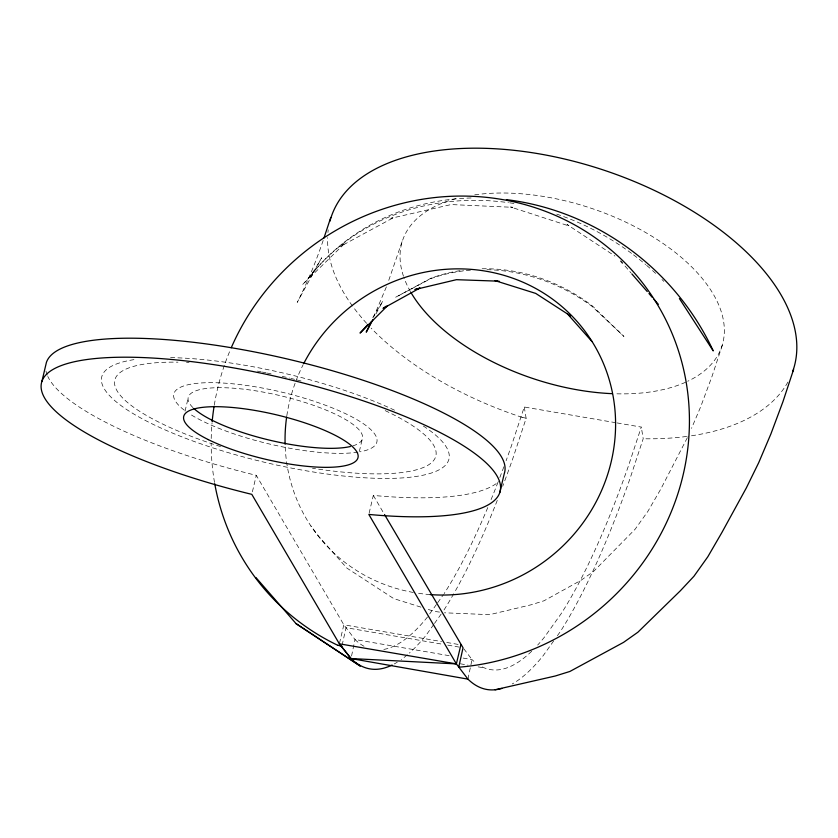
<?xml version="1.0" encoding="UTF-8"?>
<svg xmlns="http://www.w3.org/2000/svg" width="838" height="838" viewBox="0 0 838 838"><rect width="100%" height="100%" fill="white"/><g stroke="black" fill="none" stroke-linecap="round" stroke-linejoin="round"><path stroke-width="0.63" stroke-dasharray="4.19 3.14" d="M351.551 656.007L354.998 639.52L343.842 624.802L256.292 475.345A235.635 60.189 13.3 0 1 47.808 376.451M467.939 679.136L472.024 659.6L463.791 648.748M342.124 645.197L346.021 627.683L442.694 644.265M185.051 411.165L188.047 398.49M252.395 491.812L256.292 475.345M359.334 451.462L362.634 437.52M369.129 513.16L373.319 495.426A235.635 60.189 13.3 0 0 498.882 481.462M339.474 643.312L343.842 624.802L441.584 641.573M323.175 240.454C315.905 261.634 307.504 282.448 297.228 302.361L321.666 257.769L315.14 269.019L308.719 278.027L302.476 284.69L345.067 243.135L340.49 246.372L394.122 217.314L390.812 218.351L451.074 204.566L512.825 207.311L510.52 206.996L569.348 226.061L567.054 224.521L614.924 256.04M402.051 241.711L388.13 282.155M615.846 422.719L524.263 407.006L511.41 445.868A552.273 126.465 -80.3 0 1 506.11 460.691M524.263 407.006L526.138 418.277L513.003 458.009A571.945 130.969 -80.3 0 1 502.706 486.281M617.124 422.939L641.29 427.087L628.437 465.949A552.273 126.465 -80.3 0 1 561.188 613.667L544.543 637.027A552.273 126.465 -80.3 0 1 537.671 645.051M722.335 345.172L711.965 376.524L700.599 406.985L691.528 428.354M386.381 286.858L373.559 317.225M687.338 437.698L660.773 489.12L647.889 511.337L635.204 529.134L593.723 571.296L580.923 580.357L544.04 600.773L531.219 604.764L489.675 614.663L444.486 612.798M376.042 313.789L382.788 301.167L372.24 318.44M429.705 613.877L436.954 603.706M437.677 602.7L443.449 594.592M433.749 624.488L426.123 635.173A571.945 130.969 -80.3 0 1 409.373 653.064M434.482 623.441L442.621 612.023M553.709 640.881L543.118 655.745A572.469 131.084 -80.3 0 1 512.217 683.976M557.406 635.686L560.371 631.527A572.469 131.084 -80.3 0 0 630.071 478.414L643.217 438.662L641.29 427.087M439.489 612.096L434.493 611.405L425.851 608.681M446.727 642.463L458.302 644.443M447.785 645.134L459.234 647.104M449.126 655.662L354.998 639.52A552.273 126.465 -80.3 0 0 366.395 647.418M463.121 658.071L472.024 659.6A552.273 126.465 -80.3 0 0 476.047 663.088M460.334 663.801L467.971 665.11M478.152 666.859L484.511 667.949M522.137 417.272L526.138 418.277M420.906 607.131L393.734 598.594L346.901 568.091L318.869 536.467L310.867 525.918M625.022 266.044L631.004 272.916M373.319 495.426L383.856 513.422M47.221 375.089A235.635 60.189 13.3 0 1 45.985 371.098M192.929 407.603A89.54 22.877 13.3 0 1 282.647 396.238A89.54 22.877 13.3 0 1 351.792 446.162M184.234 410.117A104.352 26.659 13.3 0 1 281.662 392.111A104.352 26.659 13.3 0 1 360.11 451.787M357.952 452.153A104.352 26.659 13.3 0 1 188.864 413.375M423.326 426.018A178.41 45.577 13.3 0 1 384.747 478.435A178.41 45.577 13.3 0 1 155.051 425.285A178.41 45.577 13.3 0 1 135.473 359.418M170.585 357.627A178.41 45.577 13.3 0 1 394.949 410.4M385.197 410.63A164.95 42.13 13.3 0 1 430.774 463.309A164.95 42.13 13.3 0 1 312.511 468.243M220.551 446.581A164.95 42.13 13.3 0 1 116.367 389.523A164.95 42.13 13.3 0 1 177.96 362.173M186.539 362.425A164.95 42.13 13.3 0 1 189.063 362.54M257.444 371.119A164.95 42.13 13.3 0 1 261.142 371.831M262.378 372.072A164.95 42.13 13.3 0 1 266.086 372.826M267.322 373.078A164.95 42.13 13.3 0 1 271.041 373.863M282.176 376.335A164.95 42.13 13.3 0 1 289.592 378.095M290.828 378.399A164.95 42.13 13.3 0 1 294.526 379.321M296.977 379.949A164.95 42.13 13.3 0 1 301.869 381.217M214.518 482.447A243.355 231.634 -37.2 0 1 211.166 443.658M211.207 438.536A243.355 231.634 -37.2 0 1 212.035 423.064M214.298 405.047A243.355 231.634 -37.2 0 1 230.199 350.19M430.051 594.582A168.187 160.089 -37.2 0 1 418.382 593.283M413.291 592.456A168.187 160.089 -37.2 0 1 285.192 446.738M286.826 415.732A168.187 160.089 -37.2 0 1 295.437 382.348M295.887 381.143A168.187 160.089 -37.2 0 1 303.105 364.792M503.879 466.735A552.273 126.465 -80.3 0 1 499.846 477.43M498.055 482.091A552.273 126.465 -80.3 0 1 490.848 500.171M487.789 507.535A552.273 126.465 -80.3 0 1 444.171 593.587M427.527 616.946A552.273 126.465 -80.3 0 1 383.521 649.46M531.721 651.189A552.273 126.465 -80.3 0 1 481.274 666.461M497.269 500.391A571.945 130.969 -80.3 0 1 454.374 592.644M453.725 593.786A571.945 130.969 -80.3 0 1 443.365 610.986M407.32 654.845A571.945 130.969 -80.3 0 1 401.234 659.579M397.243 662.219A571.945 130.969 -80.3 0 1 394.279 663.926M471.071 197.978A243.596 219.409 38.9 0 0 308.719 278.027A243.753 214.319 35.5 0 1 508.467 202.66M509.766 202.838A243.753 214.319 35.5 0 1 514.951 203.634M556.704 214.109A243.753 214.319 35.5 0 1 632.491 254.082M633.518 254.857A243.753 214.319 35.5 0 1 645.648 264.546M646.643 265.395A243.753 214.319 35.5 0 1 651.545 269.679M652.519 270.548A243.753 214.319 35.5 0 1 656.353 274.089M661.978 279.525A243.753 214.319 35.5 0 1 663.822 281.369M470.464 270.171A168.522 148.179 35.5 0 0 430.575 278.719L395.578 297.281L430.921 278.226A168.312 151.605 38.9 0 1 463.33 270.182M486.92 269.689A168.522 148.179 35.5 0 1 592.057 306.425L623.943 336.467L592.403 305.933A168.312 151.605 38.9 0 0 481.159 268.789M787.898 382.076A243.355 130.183 18.3 0 1 687.893 436.294M686.657 436.451A243.355 130.183 18.3 0 1 643.28 438.766M522.105 417.355A243.355 130.183 18.3 0 1 371.161 328.14M366.604 323.29A243.355 130.183 18.3 0 1 353.196 307.012M352.442 305.975A243.355 130.183 18.3 0 1 327.606 237.604M327.93 232.43A243.355 130.183 18.3 0 1 328.224 229.874M474.737 194.835A168.187 89.98 18.3 0 1 683.295 259.099A168.187 89.98 18.3 0 1 687.736 381.248M685.578 382.243A168.187 89.98 18.3 0 1 614.579 393.755M410.473 291.645A168.187 89.98 18.3 0 1 403.874 277.388M403.466 276.205A168.187 89.98 18.3 0 1 458.145 198.04"/><path stroke-width="1.26" d="M458.763 667.027L463.047 647.764L384.516 514.542M41.9 381.489L46.394 362.487A235.635 60.189 13.3 0 1 294.389 360.675A235.635 60.189 13.3 0 1 504.287 473.533L499.794 492.535M501.941 688.417A572.469 131.084 -80.3 0 1 467.939 679.136L456.375 663.895L460.869 644.883M323.971 238.034L330.769 217.482M793.617 369.401L782.943 401.685L770.929 433.875L758.683 462.733L746.333 487.926L721.895 532.507L707.796 556.809L693.927 576.282L680.446 590.685L637.865 632.24L623.514 642.39L569.882 671.458L555.301 675.994L495.038 689.779M371.307 321.813L366.237 332.152L372.983 319.529M368.029 324.358L360.047 333.074L387.376 305.891M386.15 306.247L383.092 308.415L419.964 288L414.894 289.571L456.438 279.683L499.123 281.191M456.375 663.895L339.348 643.814L351.017 658.553L456.375 663.895L368.825 514.427A235.635 60.189 13.3 0 0 432.597 428.784A235.635 60.189 13.3 0 0 62.222 365.221A235.635 60.189 13.3 0 0 251.798 494.347L339.348 643.814L351.017 658.553L467.939 679.136M497.039 280.908L494.965 280.615L535.723 293.415L570.563 315.926M338.018 645.218L341.841 646.454M296.055 623.629L360.099 665.959L296.055 623.629L255.894 577.508M567.336 313.737L591.974 341.527M620.749 261.142L622.456 263.101M631.852 273.9L647.24 291.561M648.947 293.53L652.362 297.459M654.069 299.417L658.343 304.32M679.409 298.558L713.243 350.913A243.596 219.409 38.9 0 0 506.372 199.633M350.389 446.518A89.54 22.877 13.3 0 1 267.898 439.741A89.54 22.877 13.3 0 1 193.808 408.441M231.236 347.77A243.355 231.634 -37.2 0 1 512.542 201.539A243.355 231.634 -37.2 0 1 687.883 447.702A243.355 231.634 -37.2 0 1 458.763 667.205M337.934 645.375A243.355 231.634 -37.2 0 1 214.748 483.736M212.15 421.765A243.355 231.634 -37.2 0 1 214.088 406.325M303.681 363.661A168.187 160.089 -37.2 0 1 508.645 276.791A168.187 160.089 -37.2 0 1 610.787 463.435A168.187 160.089 -37.2 0 1 430.051 594.582M285.109 444.192A168.187 160.089 -37.2 0 1 286.638 417.02M392.1 665.047A571.945 130.969 -80.3 0 1 351.017 658.553M329.952 221.159A243.355 130.183 18.3 0 1 600.982 169.203A243.355 130.183 18.3 0 1 792.622 371.705M612.065 393.661A168.187 89.98 18.3 0 1 411.049 292.651M208.337 439.625A89.54 22.877 13.3 0 0 354.883 461.874A89.54 22.877 13.3 0 0 249.315 409.531A89.54 22.877 13.3 0 0 208.337 439.625"/></g></svg>
